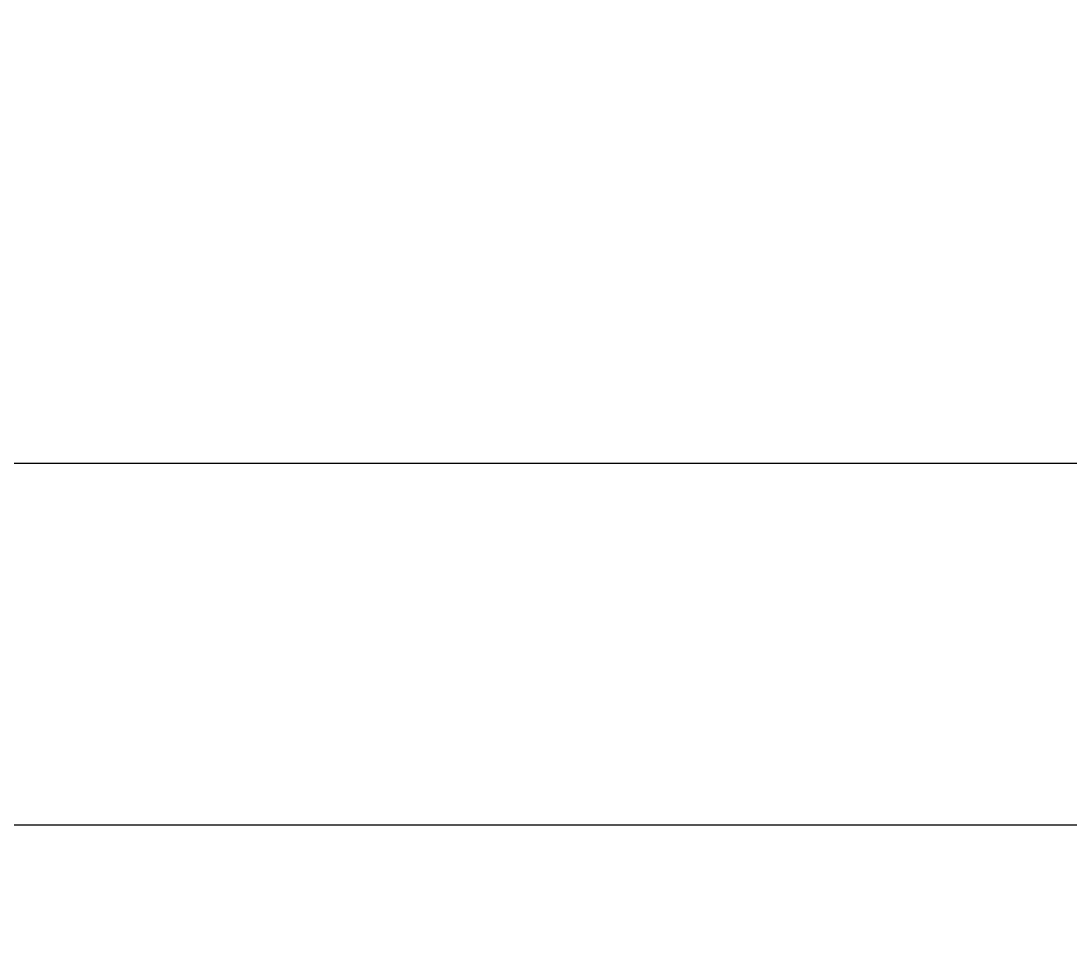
# Model space of a CAD drawing. Header units: millimetres. Extents: x 1248 to 1672, y 459 to 760.
# Drawn here: x 1338.609 to 1340.35, y 608.976 to 610.514 of the extents above; entities that cross this region are included whole.
import ezdxf

# ---------------------------------------------------------------- set-up
doc = ezdxf.new("R2010")
doc.units = ezdxf.units.MM
doc.layers.add('DIM（标注）', color=3, linetype='Continuous')
doc.layers.add('标 注', color=3, linetype='Continuous')
doc.styles.get("Standard").update_dxf_attribs({"font": 'txt', "bigfont": 'gbcbig.shx'})
doc.dimstyles.get("Standard").update_dxf_attribs({"dimtxt": 0.18, "dimasz": 0.18, "dimexe": 0.18, "dimexo": 0.0625, "dimgap": 0.09, "dimtad": 0, "dimtih": 1, "dimtoh": 1, "dimdec": 4, "dimzin": 0, "dimdsep": 46, "dimtxsty": 'Standard', "dimcen": 0.09, "dimadec": 0, "dimazin": 0, "dimtfac": 1, "dimtdec": 4, "dimtofl": 0, "dimtmove": 0, "dimatfit": 3, "dimfxl": 1, "dimtolj": 1, "dimtzin": 0, "dimarcsym": 0})

# ---------------------------------------------------------------- blocks, each defined once
blk = doc.blocks.new('LCD')
at = {"color": 6}
blk.add_lwpolyline([(7370.5424, -535.9852), (7424.3824, -535.9852), (7424.3824, -447.2852), (7370.5424, -447.2852)], close=True, dxfattribs=at)

msp = doc.modelspace()

# ---------------------------------------------------------------- linework, layer by layer
at = {"color": 4}
msp.add_lwpolyline([(1320.0524, 697.6791), (1373.4924, 697.6791), (1373.4924, 609.7791), (1320.0524, 609.7791)], close=True, dxfattribs=at)

# ---------------------------------------------------------------- block references
at = {"layer": '标 注', "color": 7}
msp.add_blockref('LCD', (-6050.69, 1145.1642), dxfattribs=at)

# ---------------------------------------------------------------- leaders
at = {"layer": 'DIM（标注）'}
for points in [[(1321.0012, 608.9761), (1330.6682, 620.8384), (1354.423, 620.8384)], [(1372.8399, 608.9761), (1363.173, 620.8384), (1339.4182, 620.8384)]]:
    msp.add_leader(points, dimstyle='Standard', override={"dimtxt": 5, "dimgap": 0.09, "dimtad": 0, "dimtih": 0, "dimtoh": 0, "dimclrd": 3, "dimclre": 3, "dimclrt": 7}, dxfattribs=at)

doc.saveas('drawing.dxf')
